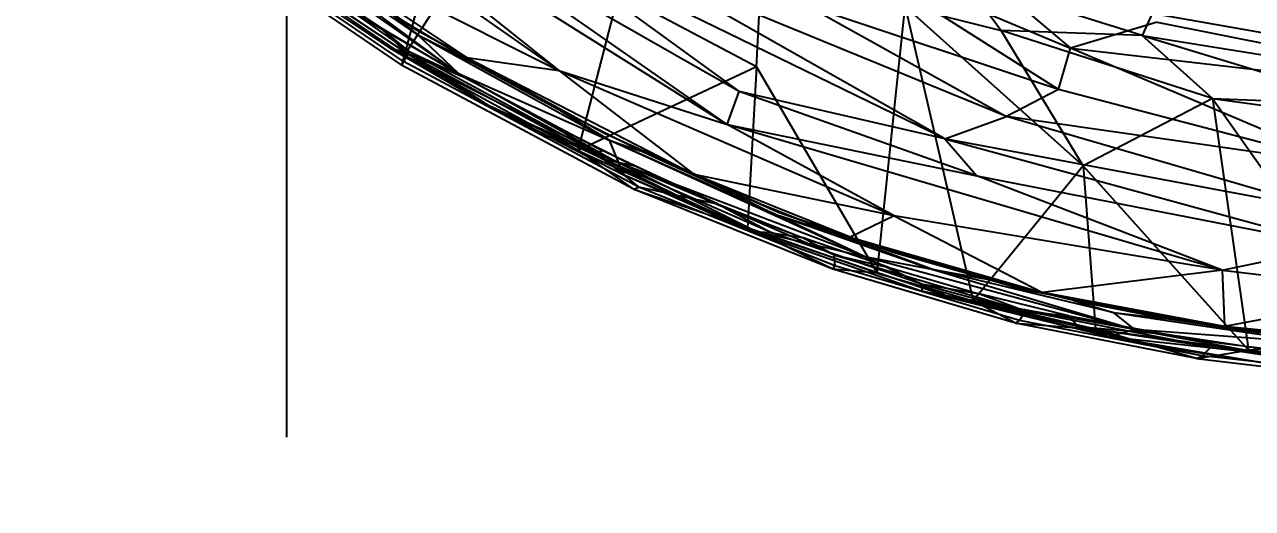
# Model space of a CAD drawing. Extents: x 11992 to 29481, y -6727 to 6811.
# Drawn here: x 16960.1 to 17141.1, y -1471.7 to -1400.3 of the extents above; entities that cross this region are included whole.
import ezdxf

# ---------------------------------------------------------------- set-up
doc = ezdxf.new("R2010")
doc.units = 0
doc.header["$MEASUREMENT"] = 0
doc.linetypes.add('DOTE', pattern=[2.42, 2, -0.2, 0.02, -0.2])
doc.layers.get('0').update_dxf_attribs({"color": 8, "linetype": 'CONTINUOUS'})
doc.layers.add('zoylight 4标注', color=9, linetype='CONTINUOUS')

msp = doc.modelspace()

# ---------------------------------------------------------------- linework, layer by layer
for p, q in [((16986.96, -1370.74, -1714.13), (17038.86, -1407.12, -1719.94)), ((16994.72, -1371.78, -1714.02), (17063.68, -1415.07, -1721.32)), ((16994.72, -1371.78, -1714.02), (17038.86, -1407.12, -1719.94)), ((17016.06, -1404.91, -1753.82), (17036.99, -1372.51, -2023.83)), ((16985.91, -1380.75, -1716.47), (17024.08, -1407.54, -1720.7)), ((17022.73, -1380.08, -1923.26), (17016.06, -1404.91, -1753.82)), ((17065.44, -1410.21, -1721.69), (17017.68, -1382.94, -1717.37)), ((17063.68, -1415.07, -1721.32), (17017.68, -1382.94, -1717.37)), ((17089.66, -1382.97, -1774.11), (17114.3, -1403.83, -1752.3)), ((17018.08, -1401.85, -1720.33), (16994.73, -1385.87, -1717.66)), ((17024.08, -1407.54, -1720.7), (16994.73, -1385.87, -1717.66)), ((17025.3, -1405.2, -1720.89), (16996.25, -1385.68, -1717.68)), ((16996.25, -1385.68, -1717.68), (17038.86, -1407.12, -1719.94)), ((16996.25, -1385.68, -1717.68), (17017.32, -1400.83, -1720.89)), ((17095.74, -1417.21, -1727.77), (17032.94, -1386.54, -1721.3)), ((17032.94, -1386.54, -1721.3), (17065.44, -1410.21, -1721.69)), ((16991.62, -1389.91, -1735.34), (17015.65, -1406.34, -1737.85)), ((17015.95, -1405.79, -1730.21), (16991.95, -1389.42, -1727.66)), ((17067.98, -1406.58, -1913.47), (17068.88, -1389.75, -2022.86)), ((17112.49, -1409.9, -1741.78), (17080.52, -1389.61, -1751.59)), ((17080.52, -1389.61, -1751.59), (17114.3, -1403.83, -1752.3)), ((17017.32, -1400.83, -1720.89), (17001.84, -1390.39, -1719.2)), ((17095.74, -1417.21, -1727.77), (17051.18, -1391.85, -1726.59)), ((17104.83, -1413.89, -1733.63), (17051.18, -1391.85, -1726.59)), ((17016.06, -1404.91, -1753.82), (16997.63, -1392.4, -1751.73)), ((16999.78, -1393.45, -1722.26), (17016.47, -1404.55, -1724.08)), ((17012.45, -1400.69, -1723.91), (17000.13, -1392.52, -1722.41)), ((17016.79, -1404.32, -1724.9), (17000.13, -1392.52, -1722.41)), ((17012.45, -1400.69, -1723.9), (17000.29, -1392.49, -1722.57)), ((17124.82, -1401.96, -2045.42), (17098.57, -1393.69, -2053.59)), ((17098.57, -1393.69, -2053.59), (17104.05, -1401.22, -2024.56)), ((17014, -1403.81, -1720.72), (16998.94, -1393.74, -1719.77)), ((17024.08, -1407.54, -1720.7), (17000.28, -1393.76, -1718.55)), ((17014, -1403.81, -1720.72), (17000.28, -1393.76, -1718.55)), ((17041.68, -1418.89, -1757.72), (17047.69, -1395.8, -1921.09)), ((17067.98, -1406.58, -1913.47), (17047.69, -1395.8, -1921.09)), ((17013.84, -1398.56, -1720.53), (17018.08, -1401.85, -1720.33)), ((17013.84, -1398.56, -1720.53), (17026.14, -1405.95, -1721.86)), ((17112.49, -1409.9, -1741.78), (17075.6, -1397.63, -1735.61)), ((17075.6, -1397.63, -1735.61), (17104.83, -1413.89, -1733.63)), ((17085.79, -1437.01, -1761.69), (17089.9, -1397.65, -2022.06)), ((17116.13, -1421.18, -1916.2), (17089.9, -1397.65, -2022.06)), ((17089.9, -1397.65, -2022.06), (17104.05, -1401.22, -2024.56)), ((17089.9, -1397.65, -2022.06), (17099.94, -1441.07, -1764.4)), ((17126.31, -1398.72, -2056.77), (17124.82, -1401.96, -2045.42)), ((17159.7, -1404.6, -2057.14), (17126.31, -1398.72, -2056.77)), ((17012.45, -1400.69, -1723.91), (17024.91, -1408.1, -1725.26)), ((17016.79, -1404.32, -1724.9), (17012.45, -1400.69, -1723.91)), ((17012.45, -1400.69, -1723.9), (17016.47, -1404.55, -1724.08)), ((17012.45, -1400.69, -1723.9), (17024.91, -1408.1, -1725.25)), ((17017.32, -1400.83, -1720.89), (17045.84, -1416.52, -1724.12)), ((17025.3, -1405.2, -1720.89), (17017.32, -1400.83, -1720.89)), ((17127.04, -1399.97, -1767.59), (17114.3, -1403.83, -1752.3)), ((17127.04, -1399.97, -1767.59), (17189.29, -1412.47, -1776.63)), ((17018.08, -1401.85, -1720.33), (17026.14, -1405.95, -1721.86)), ((17018.08, -1401.85, -1720.33), (17046.26, -1417.36, -1723.43)), ((17024.08, -1407.54, -1720.7), (17018.08, -1401.85, -1720.33)), ((17124.82, -1401.96, -2045.42), (17104.05, -1401.22, -2024.56)), ((17116.13, -1421.18, -1916.2), (17104.05, -1401.22, -2024.56)), ((17135.23, -1411.25, -2005.63), (17104.05, -1401.22, -2024.56)), ((17124.82, -1401.96, -2045.42), (17158.18, -1412.09, -2025.59)), ((17124.82, -1401.96, -2045.42), (17159.32, -1407.49, -2048.25)), ((17135.23, -1411.25, -2005.63), (17124.82, -1401.96, -2045.42)), ((17016.47, -1404.55, -1724.08), (17014, -1403.81, -1720.72)), ((17024.08, -1407.54, -1720.7), (17014, -1403.81, -1720.72)), ((17014, -1403.81, -1720.72), (17028.56, -1412.32, -1722.77)), ((17014, -1403.81, -1720.72), (17047.63, -1420.75, -1723.6)), ((17016.79, -1404.32, -1724.9), (17015.95, -1405.79, -1730.21)), ((17016.47, -1404.55, -1724.08), (17028.56, -1412.32, -1722.77)), ((17016.47, -1404.55, -1724.08), (17024.91, -1408.1, -1725.25)), ((17016.47, -1404.55, -1724.08), (17045.37, -1420.19, -1727.36)), ((17016.79, -1404.32, -1724.9), (17024.91, -1408.1, -1725.26)), ((17016.79, -1404.32, -1724.9), (17044.57, -1419.37, -1728.05)), ((17112.49, -1409.9, -1741.78), (17114.3, -1403.83, -1752.3)), ((17114.3, -1403.83, -1752.3), (17189.29, -1412.47, -1776.63)), ((17154.81, -1421.04, -1745.18), (17114.3, -1403.83, -1752.3)), ((17016.06, -1404.91, -1753.82), (17015.65, -1406.34, -1737.85)), ((17015.95, -1405.79, -1730.21), (17015.65, -1406.34, -1737.85)), ((17049.87, -1424.61, -1741.92), (17015.65, -1406.34, -1737.85)), ((17050.65, -1424.3, -1734.32), (17015.95, -1405.79, -1730.21)), ((17041.68, -1418.89, -1757.72), (17016.06, -1404.91, -1753.82)), ((17025.3, -1405.2, -1720.89), (17038.86, -1407.12, -1719.94)), ((17025.3, -1405.2, -1720.89), (17058.78, -1422.46, -1724.96)), ((17025.3, -1405.2, -1720.89), (17045.84, -1416.52, -1724.12)), ((17026.14, -1405.95, -1721.86), (17038.56, -1412.71, -1723.26)), ((17024.08, -1407.54, -1720.7), (17046.26, -1417.36, -1723.43)), ((17024.08, -1407.54, -1720.7), (17047.63, -1420.75, -1723.6)), ((17024.91, -1408.1, -1725.26), (17045.25, -1418.91, -1727.59)), ((17037.46, -1414.86, -1726.66), (17024.91, -1408.1, -1725.25)), ((17038.86, -1407.12, -1719.94), (17063.68, -1415.07, -1721.32)), ((17038.86, -1407.12, -1719.94), (17088.27, -1428.53, -1725.87)), ((17038.86, -1407.12, -1719.94), (17058.78, -1422.46, -1724.96)), ((17067.98, -1406.58, -1913.47), (17041.68, -1418.89, -1757.72)), ((17067.98, -1406.58, -1913.47), (17066.69, -1430.31, -1759.47)), ((17067.98, -1406.58, -1913.47), (17085.79, -1437.01, -1761.69)), ((17112.49, -1409.9, -1741.78), (17104.83, -1413.89, -1733.63)), ((17154.81, -1421.04, -1745.18), (17112.49, -1409.9, -1741.78)), ((17063.68, -1415.07, -1721.32), (17065.44, -1410.21, -1721.69)), ((17100.48, -1422.63, -1726.75), (17065.44, -1410.21, -1721.69)), ((17095.74, -1417.21, -1727.77), (17065.44, -1410.21, -1721.69)), ((17135.23, -1411.25, -2005.63), (17116.13, -1421.18, -1916.2)), ((17135.23, -1411.25, -2005.63), (17140.5, -1448.36, -1777.2)), ((17135.23, -1411.25, -2005.63), (17160.55, -1447.19, -1804.19)), ((17135.23, -1411.25, -2005.63), (17173.09, -1416.45, -2011.24)), ((17135.23, -1411.25, -2005.63), (17158.18, -1412.09, -2025.59)), ((17028.56, -1412.32, -1722.77), (17048.48, -1422.54, -1725.07)), ((17028.56, -1412.32, -1722.77), (17047.63, -1420.75, -1723.6)), ((17045.37, -1420.19, -1727.36), (17028.56, -1412.32, -1722.77)), ((17046.26, -1417.36, -1723.43), (17038.56, -1412.71, -1723.26)), ((17050.85, -1418.95, -1724.77), (17038.56, -1412.71, -1723.26)), ((17037.46, -1414.86, -1726.66), (17045.37, -1420.19, -1727.36)), ((17037.46, -1414.86, -1726.66), (17049.85, -1421.11, -1728.17)), ((17088.27, -1428.53, -1725.87), (17063.68, -1415.07, -1721.32)), ((17063.68, -1415.07, -1721.32), (17100.48, -1422.63, -1726.75)), ((17136.64, -1436.57, -1731.23), (17063.68, -1415.07, -1721.32)), ((17095.74, -1417.21, -1727.77), (17104.83, -1413.89, -1733.63)), ((17154.81, -1421.04, -1745.18), (17104.83, -1413.89, -1733.63)), ((17153.2, -1427.98, -1737.93), (17104.83, -1413.89, -1733.63)), ((17071.34, -1428.06, -1727.51), (17045.84, -1416.52, -1724.12)), ((17058.78, -1422.46, -1724.96), (17045.84, -1416.52, -1724.12)), ((17153.2, -1427.98, -1737.93), (17095.74, -1417.21, -1727.77)), ((17095.74, -1417.21, -1727.77), (17100.48, -1422.63, -1726.75)), ((17095.74, -1417.21, -1727.77), (17153.49, -1433.02, -1735.25)), ((17041.68, -1418.89, -1757.72), (17049.87, -1424.61, -1741.92)), ((17041.68, -1418.89, -1757.72), (17066.69, -1430.31, -1759.47)), ((17044.57, -1419.37, -1728.05), (17045.25, -1418.91, -1727.59)), ((17062.02, -1426.8, -1729.62), (17045.25, -1418.91, -1727.59)), ((17070.68, -1428.28, -1726.74), (17046.26, -1417.36, -1723.43)), ((17046.26, -1417.36, -1723.43), (17050.85, -1418.95, -1724.77)), ((17046.26, -1417.36, -1723.43), (17047.63, -1420.75, -1723.6)), ((17083.89, -1434.55, -1728.27), (17046.26, -1417.36, -1723.43)), ((17063.17, -1424.61, -1726.39), (17050.85, -1418.95, -1724.77)), ((17044.57, -1419.37, -1728.05), (17050.65, -1424.3, -1734.32)), ((17062.02, -1426.8, -1729.62), (17044.57, -1419.37, -1728.05)), ((17070.26, -1431.06, -1730.76), (17045.37, -1420.19, -1727.36)), ((17045.37, -1420.19, -1727.36), (17067.36, -1430.93, -1728.87)), ((17045.37, -1420.19, -1727.36), (17048.48, -1422.54, -1725.07)), ((17045.37, -1420.19, -1727.36), (17049.85, -1421.11, -1728.17)), ((17047.63, -1420.75, -1723.6), (17048.48, -1422.54, -1725.07)), ((17067.7, -1430.76, -1726.81), (17047.63, -1420.75, -1723.6)), ((17083.89, -1434.55, -1728.27), (17047.63, -1420.75, -1723.6)), ((17067.7, -1430.76, -1726.81), (17048.48, -1422.54, -1725.07)), ((17067.36, -1430.93, -1728.87), (17048.48, -1422.54, -1725.07)), ((17062.24, -1426.76, -1729.78), (17049.85, -1421.11, -1728.17)), ((17081.8, -1431.69, -1728.07), (17058.78, -1422.46, -1724.96)), ((17058.78, -1422.46, -1724.96), (17071.34, -1428.06, -1727.51)), ((17088.27, -1428.53, -1725.87), (17058.78, -1422.46, -1724.96)), ((17116.13, -1421.18, -1916.2), (17099.94, -1441.07, -1764.4)), ((17100.48, -1422.63, -1726.75), (17153.49, -1433.02, -1735.25)), ((17136.64, -1436.57, -1731.23), (17100.48, -1422.63, -1726.75)), ((17116.13, -1421.18, -1916.2), (17117.94, -1445.28, -1767.88)), ((17116.13, -1421.18, -1916.2), (17140.5, -1448.36, -1777.2)), ((17049.87, -1424.61, -1741.92), (17050.65, -1424.3, -1734.32)), ((17079.52, -1435.94, -1738.13), (17050.65, -1424.3, -1734.32)), ((17062.02, -1426.8, -1729.62), (17050.65, -1424.3, -1734.32)), ((17079.24, -1436.42, -1745.81), (17049.87, -1424.61, -1741.92)), ((17049.87, -1424.61, -1741.92), (17066.69, -1430.31, -1759.47)), ((17063.17, -1424.61, -1726.39), (17070.68, -1428.28, -1726.74)), ((17063.17, -1424.61, -1726.39), (17079.45, -1431.08, -1728.64)), ((17079.4, -1434.3, -1732.66), (17062.02, -1426.8, -1729.62)), ((17062.02, -1426.8, -1729.62), (17074.73, -1431.75, -1731.51)), ((17062.24, -1426.76, -1729.78), (17070.26, -1431.06, -1730.76)), ((17062.24, -1426.76, -1729.78), (17074.73, -1431.76, -1731.49)), ((17081.8, -1431.69, -1728.07), (17071.34, -1428.06, -1727.51)), ((17071.34, -1428.06, -1727.51), (17088.31, -1433.96, -1729.71)), ((17070.68, -1428.28, -1726.74), (17079.45, -1431.08, -1728.64)), ((17070.68, -1428.28, -1726.74), (17093.85, -1436.39, -1729.49)), ((17083.89, -1434.55, -1728.27), (17070.68, -1428.28, -1726.74)), ((17088.27, -1428.53, -1725.87), (17081.8, -1431.69, -1728.07)), ((17088.27, -1428.53, -1725.87), (17110.15, -1439.86, -1731.04)), ((17136.64, -1436.57, -1731.23), (17088.27, -1428.53, -1725.87)), ((17079.24, -1436.42, -1745.81), (17066.69, -1430.31, -1759.47)), ((17085.79, -1437.01, -1761.69), (17066.69, -1430.31, -1759.47)), ((17067.7, -1430.76, -1726.81), (17067.36, -1430.93, -1728.87)), ((17070.26, -1431.06, -1730.76), (17067.36, -1430.93, -1728.87)), ((17067.36, -1430.93, -1728.87), (17092.39, -1439.65, -1732.11)), ((17067.7, -1430.76, -1726.81), (17096.02, -1440.35, -1730.19)), ((17067.7, -1430.76, -1726.81), (17083.89, -1434.55, -1728.27)), ((17070.26, -1431.06, -1730.76), (17074.73, -1431.76, -1731.49)), ((17092.2, -1438.6, -1733.6), (17070.26, -1431.06, -1730.76)), ((17101.36, -1437.81, -1731.08), (17079.45, -1431.08, -1728.64)), ((17093.85, -1436.39, -1729.49), (17079.45, -1431.08, -1728.64)), ((17081.8, -1431.69, -1728.07), (17110.15, -1439.86, -1731.04)), ((17081.8, -1431.69, -1728.07), (17088.31, -1433.96, -1729.71)), ((17081.8, -1431.69, -1728.07), (17107.92, -1439.55, -1731.73)), ((17079.4, -1434.3, -1732.66), (17074.73, -1431.75, -1731.51)), ((17087.48, -1436.15, -1733.18), (17074.73, -1431.75, -1731.51)), ((17087.48, -1436.15, -1733.17), (17074.73, -1431.76, -1731.49)), ((17136.64, -1436.57, -1731.23), (17153.49, -1433.02, -1735.25)), ((17079.4, -1434.3, -1732.66), (17107.6, -1442.63, -1735.9)), ((17079.4, -1434.3, -1732.66), (17087.48, -1436.15, -1733.18)), ((17079.4, -1434.3, -1732.66), (17079.52, -1435.94, -1738.13)), ((17083.89, -1434.55, -1728.27), (17123.71, -1445.3, -1732.45)), ((17083.89, -1434.55, -1728.27), (17096.02, -1440.35, -1730.19)), ((17083.89, -1434.55, -1728.27), (17093.85, -1436.39, -1729.49)), ((17088.31, -1433.96, -1729.71), (17107.92, -1439.55, -1731.73)), ((17079.24, -1436.42, -1745.81), (17079.52, -1435.94, -1738.13)), ((17106.17, -1444.36, -1748.76), (17079.24, -1436.42, -1745.81)), ((17085.79, -1437.01, -1761.69), (17079.24, -1436.42, -1745.81)), ((17106.78, -1443.98, -1741.25), (17079.52, -1435.94, -1738.13)), ((17085.79, -1437.01, -1761.69), (17099.94, -1441.07, -1764.4)), ((17087.48, -1436.15, -1733.18), (17100.6, -1440, -1734.65)), ((17087.48, -1436.15, -1733.17), (17092.2, -1438.6, -1733.6)), ((17087.48, -1436.15, -1733.17), (17100.6, -1440.01, -1734.64)), ((17120.57, -1442.81, -1732.36), (17093.85, -1436.39, -1729.49)), ((17093.85, -1436.39, -1729.49), (17101.36, -1437.81, -1731.08)), ((17093.85, -1436.39, -1729.49), (17123.71, -1445.3, -1732.45)), ((17136.64, -1436.57, -1731.23), (17110.15, -1439.86, -1731.04)), ((17136.64, -1436.57, -1731.23), (17136.98, -1444.86, -1734.44)), ((17136.64, -1436.57, -1731.23), (17163.84, -1439.81, -1737.57)), ((17092.2, -1438.6, -1733.6), (17092.39, -1439.65, -1732.11)), ((17092.2, -1438.6, -1733.6), (17115.39, -1444.87, -1735.93)), ((17092.2, -1438.6, -1733.6), (17100.6, -1440.01, -1734.64)), ((17114.75, -1441.06, -1732.48), (17101.36, -1437.81, -1731.08)), ((17115.39, -1444.87, -1735.93), (17092.39, -1439.65, -1732.11)), ((17119.82, -1446.36, -1733.03), (17092.39, -1439.65, -1732.11)), ((17092.39, -1439.65, -1732.11), (17096.02, -1440.35, -1730.19)), ((17119.82, -1446.36, -1733.03), (17096.02, -1440.35, -1730.19)), ((17123.71, -1445.3, -1732.45), (17096.02, -1440.35, -1730.19)), ((17107.6, -1442.63, -1735.9), (17100.6, -1440, -1734.65)), ((17114.04, -1443.29, -1736.15), (17100.6, -1440, -1734.65)), ((17114.05, -1443.29, -1736.13), (17100.6, -1440.01, -1734.64)), ((17110.15, -1439.86, -1731.04), (17107.92, -1439.55, -1731.73)), ((17137.28, -1445.17, -1735.47), (17107.92, -1439.55, -1731.73)), ((17136.98, -1444.86, -1734.44), (17110.15, -1439.86, -1731.04)), ((17110.15, -1439.86, -1731.04), (17137.28, -1445.17, -1735.47)), ((17163.84, -1439.81, -1737.57), (17136.98, -1444.86, -1734.44)), ((17106.17, -1444.36, -1748.76), (17099.94, -1441.07, -1764.4)), ((17117.94, -1445.28, -1767.88), (17099.94, -1441.07, -1764.4)), ((17114.75, -1441.06, -1732.48), (17120.57, -1442.81, -1732.36)), ((17114.75, -1441.06, -1732.48), (17128.38, -1443.71, -1734.19)), ((17106.17, -1444.36, -1748.76), (17106.78, -1443.98, -1741.25)), ((17132.84, -1449.58, -1752.07), (17106.17, -1444.36, -1748.76)), ((17106.17, -1444.36, -1748.76), (17117.94, -1445.28, -1767.88)), ((17107.6, -1442.63, -1735.9), (17106.78, -1443.98, -1741.25)), ((17133.7, -1449.18, -1744.51), (17106.78, -1443.98, -1741.25)), ((17107.6, -1442.63, -1735.9), (17114.04, -1443.29, -1736.15)), ((17134.99, -1447.91, -1739.34), (17107.6, -1442.63, -1735.9)), ((17114.04, -1443.29, -1736.15), (17133.02, -1446.9, -1738.58)), ((17114.05, -1443.29, -1736.13), (17115.39, -1444.87, -1735.93)), ((17114.05, -1443.29, -1736.13), (17127.78, -1445.97, -1737.87)), ((17120.57, -1442.81, -1732.36), (17128.38, -1443.71, -1734.19)), ((17120.57, -1442.81, -1732.36), (17123.71, -1445.3, -1732.45)), ((17120.57, -1442.81, -1732.36), (17151.09, -1447.38, -1737.13)), ((17128.38, -1443.71, -1734.19), (17142.21, -1445.75, -1736.4)), ((17115.39, -1444.87, -1735.93), (17126.71, -1447.77, -1735.15)), ((17115.39, -1444.87, -1735.93), (17147.54, -1449.79, -1740.89)), ((17115.39, -1444.87, -1735.93), (17127.78, -1445.97, -1737.87)), ((17119.82, -1446.36, -1733.03), (17115.39, -1444.87, -1735.93)), ((17132.84, -1449.58, -1752.07), (17117.94, -1445.28, -1767.88)), ((17117.94, -1445.28, -1767.88), (17140.5, -1448.36, -1777.2)), ((17119.82, -1446.36, -1733.03), (17123.71, -1445.3, -1732.45)), ((17123.71, -1445.3, -1732.45), (17142.89, -1448.85, -1735.54)), ((17151.09, -1447.38, -1737.13), (17123.71, -1445.3, -1732.45)), ((17141.7, -1448.06, -1740.08), (17127.78, -1445.97, -1737.87)), ((17164.71, -1447.63, -1740.52), (17136.98, -1444.86, -1734.44)), ((17136.98, -1444.86, -1734.44), (17137.28, -1445.17, -1735.47)), ((17136.98, -1444.86, -1734.44), (17156.17, -1447.2, -1739.32)), ((17137.28, -1445.17, -1735.47), (17156.17, -1447.2, -1739.32)), ((17119.82, -1446.36, -1733.03), (17126.71, -1447.77, -1735.15)), ((17119.82, -1446.36, -1733.03), (17143.05, -1450.28, -1737.39)), ((17119.82, -1446.36, -1733.03), (17142.89, -1448.85, -1735.54)), ((17143.05, -1450.28, -1737.39), (17126.71, -1447.77, -1735.15)), ((17133.02, -1446.9, -1738.58), (17155.27, -1449.64, -1742.74)), ((17134.99, -1447.91, -1739.34), (17133.02, -1446.9, -1738.58)), ((17134.99, -1447.91, -1739.34), (17133.7, -1449.18, -1744.51)), ((17134.99, -1447.91, -1739.34), (17155.27, -1449.64, -1742.74)), ((17160.55, -1447.19, -1804.19), (17140.5, -1448.36, -1777.2)), ((17132.84, -1449.58, -1752.07), (17140.5, -1448.36, -1777.2)), ((17132.84, -1449.58, -1752.07), (17133.7, -1449.18, -1744.51)), ((17132.84, -1449.58, -1752.07), (17161.75, -1452.99, -1759.48)), ((17163.19, -1452.45, -1750.64), (17133.7, -1449.18, -1744.51)), ((17140.5, -1448.36, -1777.2), (17161.75, -1452.99, -1759.48))]:
    msp.add_line(p, q)
at = {"layer": 'zoylight 4标注', "color": 9, "linetype": 'DOTE', "ltscale": 100}
msp.add_line((16998.77, -3639.21, -420), (16998.77, 98.79, -420), dxfattribs=at)

doc.saveas('drawing.dxf')
